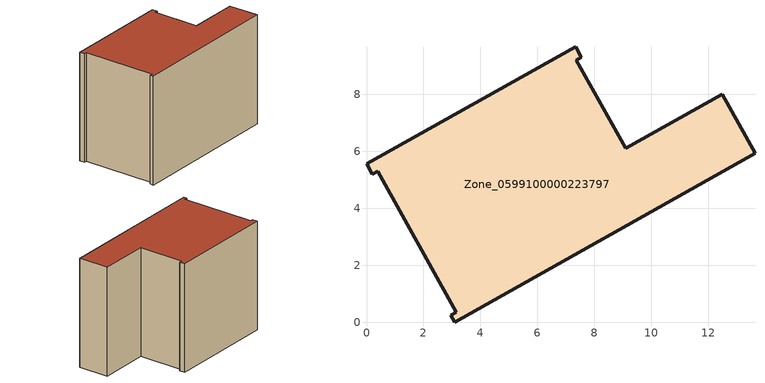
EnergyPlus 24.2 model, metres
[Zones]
Zone_0599100000223797
 floor ground (C_G): 0.2,5.2 0,5.57 7.35,9.67 7.55,9.3 7.37,9.2 9.1,6.1 12.49,8 13.65,5.93 3.1,0 2.96,0.25 3.16,0.35 0.39,5.3 z0
 wall outside (C_F): 13.65,5.93 12.49,8 9.1,6.1 7.37,9.2 7.55,9.3 7.35,9.67 0,5.57 0.2,5.2 0.39,5.3 3.16,0.35 2.96,0.25 3.1,0 13.65,5.93 z0:8.38
 roof outside (C_R): 2.96,0.25 3.1,0 13.65,5.93 12.49,8 9.1,6.1 7.37,9.2 7.55,9.3 7.35,9.67 0,5.57 0.2,5.2 0.39,5.3 3.16,0.35 z8.38
[BUILDING]
Pand.0599100000223797: North Axis=0; Terrain=City; Loads Convergence Tolerance Value=0.04; Temperature Convergence Tolerance Value=0.4; Solar Distribution=FullExterior; Maximum Number of Warmup Days=25; Minimum Number of Warmup Days=1
[Site:Location]
Rotterdam.The.Hague.AP_ZH_NLD Design_Conditions: Latitude=51.96; Longitude=4.45; Time Zone=1; Elevation=-4.5
[SITE:GROUNDTEMPERATURE:BUILDINGSURFACE]
18, 18, 18, 18, 18, 18, 18, 18, 18, 18, 18, 18
[MATERIAL] Thermal Absorptance=0.9; Solar Absorptance=0.7; Visible Absorptance=0.7
Name | Roughness | Thickness | Conductivity | Density | Specific Heat
G.TC.1965-1974 | MediumSmooth | 0.15 | 0.882353 | 540 | 1210
F.TC.1965-1974 | Rough | 0.3 | 0.697674 | 1920 | 840
R.TC.1965-1974 | MediumRough | 0.2 | 0.232558 | 1500 | 1000
[CONSTRUCTION]
C_G: G.TC.1965-1974
C_F: F.TC.1965-1974
C_R: R.TC.1965-1974
[ZONE]
Zone_0599100000223797: Type=1; Multiplier=1; Ceiling Height=Autocalculate; Volume=Autocalculate; Floor Area=autocalculate; Part of Total Floor Area=Yes
[ZONEINFILTRATION:DESIGNFLOWRATE]
Infil_Zone_0599100000223797: Zone or ZoneList or Space or SpaceList=Zone_0599100000223797; Schedule=AlwaysOn; Design Flow Rate Calculation Method=Flow/Area; Flow Rate per Floor Area=0.003; Constant Term Coefficient=1; Temperature Term Coefficient=0; Velocity Term Coefficient=0; Velocity Squared Term Coefficient=0
[HVACTEMPLATE:ZONE:IDEALLOADSAIRSYSTEM]
Zone_0599100000223797: Maximum Heating Supply Air Temperature=50; Minimum Cooling Supply Air Temperature=13; Maximum Heating Supply Air Humidity Ratio=0.0156; Minimum Cooling Supply Air Humidity Ratio=0.0077; Heating Limit=NoLimit; Cooling Limit=NoLimit; Dehumidification Control Type=ConstantSensibleHeatRatio; Cooling Sensible Heat Ratio=0.7; Dehumidification Setpoint=60; Humidification Control Type=None; Humidification Setpoint=30; Outdoor Air Method=None; Outdoor Air Flow Rate per Person=0.00944; Outdoor Air Flow Rate per Zone Floor Area=0; Outdoor Air Flow Rate per Zone=0; Demand Controlled Ventilation Type=None; Outdoor Air Economizer Type=NoEconomizer; Heat Recovery Type=None; Sensible Heat Recovery Effectiveness=0.7; Latent Heat Recovery Effectiveness=0.65
[ZONECONTROL:THERMOSTAT]
ThermostatControl_Zone_0599100000223797: Zone or ZoneList=Zone_0599100000223797; Control Type Schedule=DualSetpointControlType; Control 1=Thermostat_Zone_0599100000223797; Temperature Difference Between Cutout And Setpoint=0
[THERMOSTATSETPOINT:DUALSETPOINT]
Thermostat_Zone_0599100000223797: Heating Setpoint Temperature Schedule=HeatingSetpoint_Zone_0599100000223797; Cooling Setpoint Temperature Schedule=CoolingSetpoint_Zone_0599100000223797
[SCHEDULE:COMPACT]
HeatingSetpoint_Zone_0599100000223797: Through: 12/31, For: AllDays, Until: 24:00, 21
CoolingSetpoint_Zone_0599100000223797: Through: 12/31, For: AllDays, Until: 24:00, 24
DualSetpointControlType: Through: 12/31, For: AllDays, Until: 24:00, 4
AlwaysOn: Through: 12/31, For: AllDays, Until: 24:00, 1
